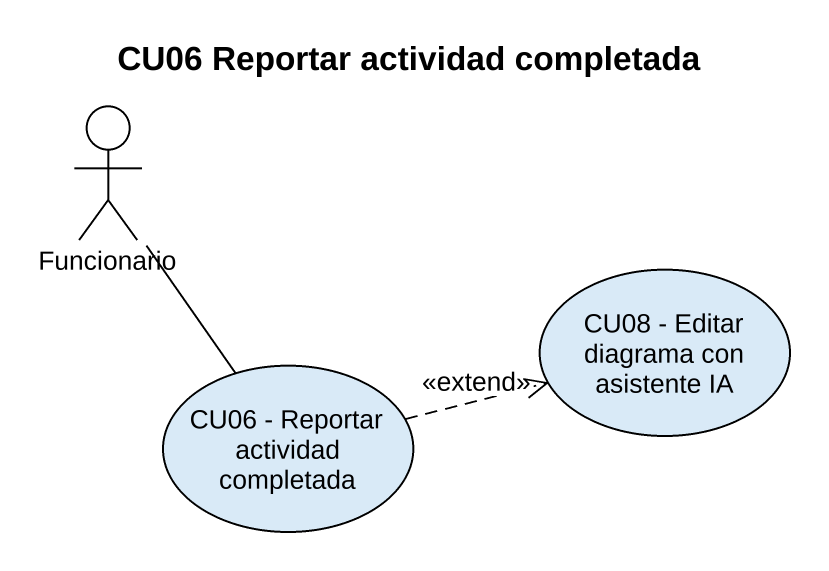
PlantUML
@startuml
title CU06 Reportar actividad completada
actor Funcionario
usecase "CU08 - Editar diagrama con asistente IA" as CU08_Editar_diagrama_con
usecase "CU06 - Reportar actividad completada" as CU06_Reportar_actividad
Funcionario -- CU06_Reportar_actividad
CU06_Reportar_actividad .right.> CU08_Editar_diagrama_con : <<extend>>
@enduml
